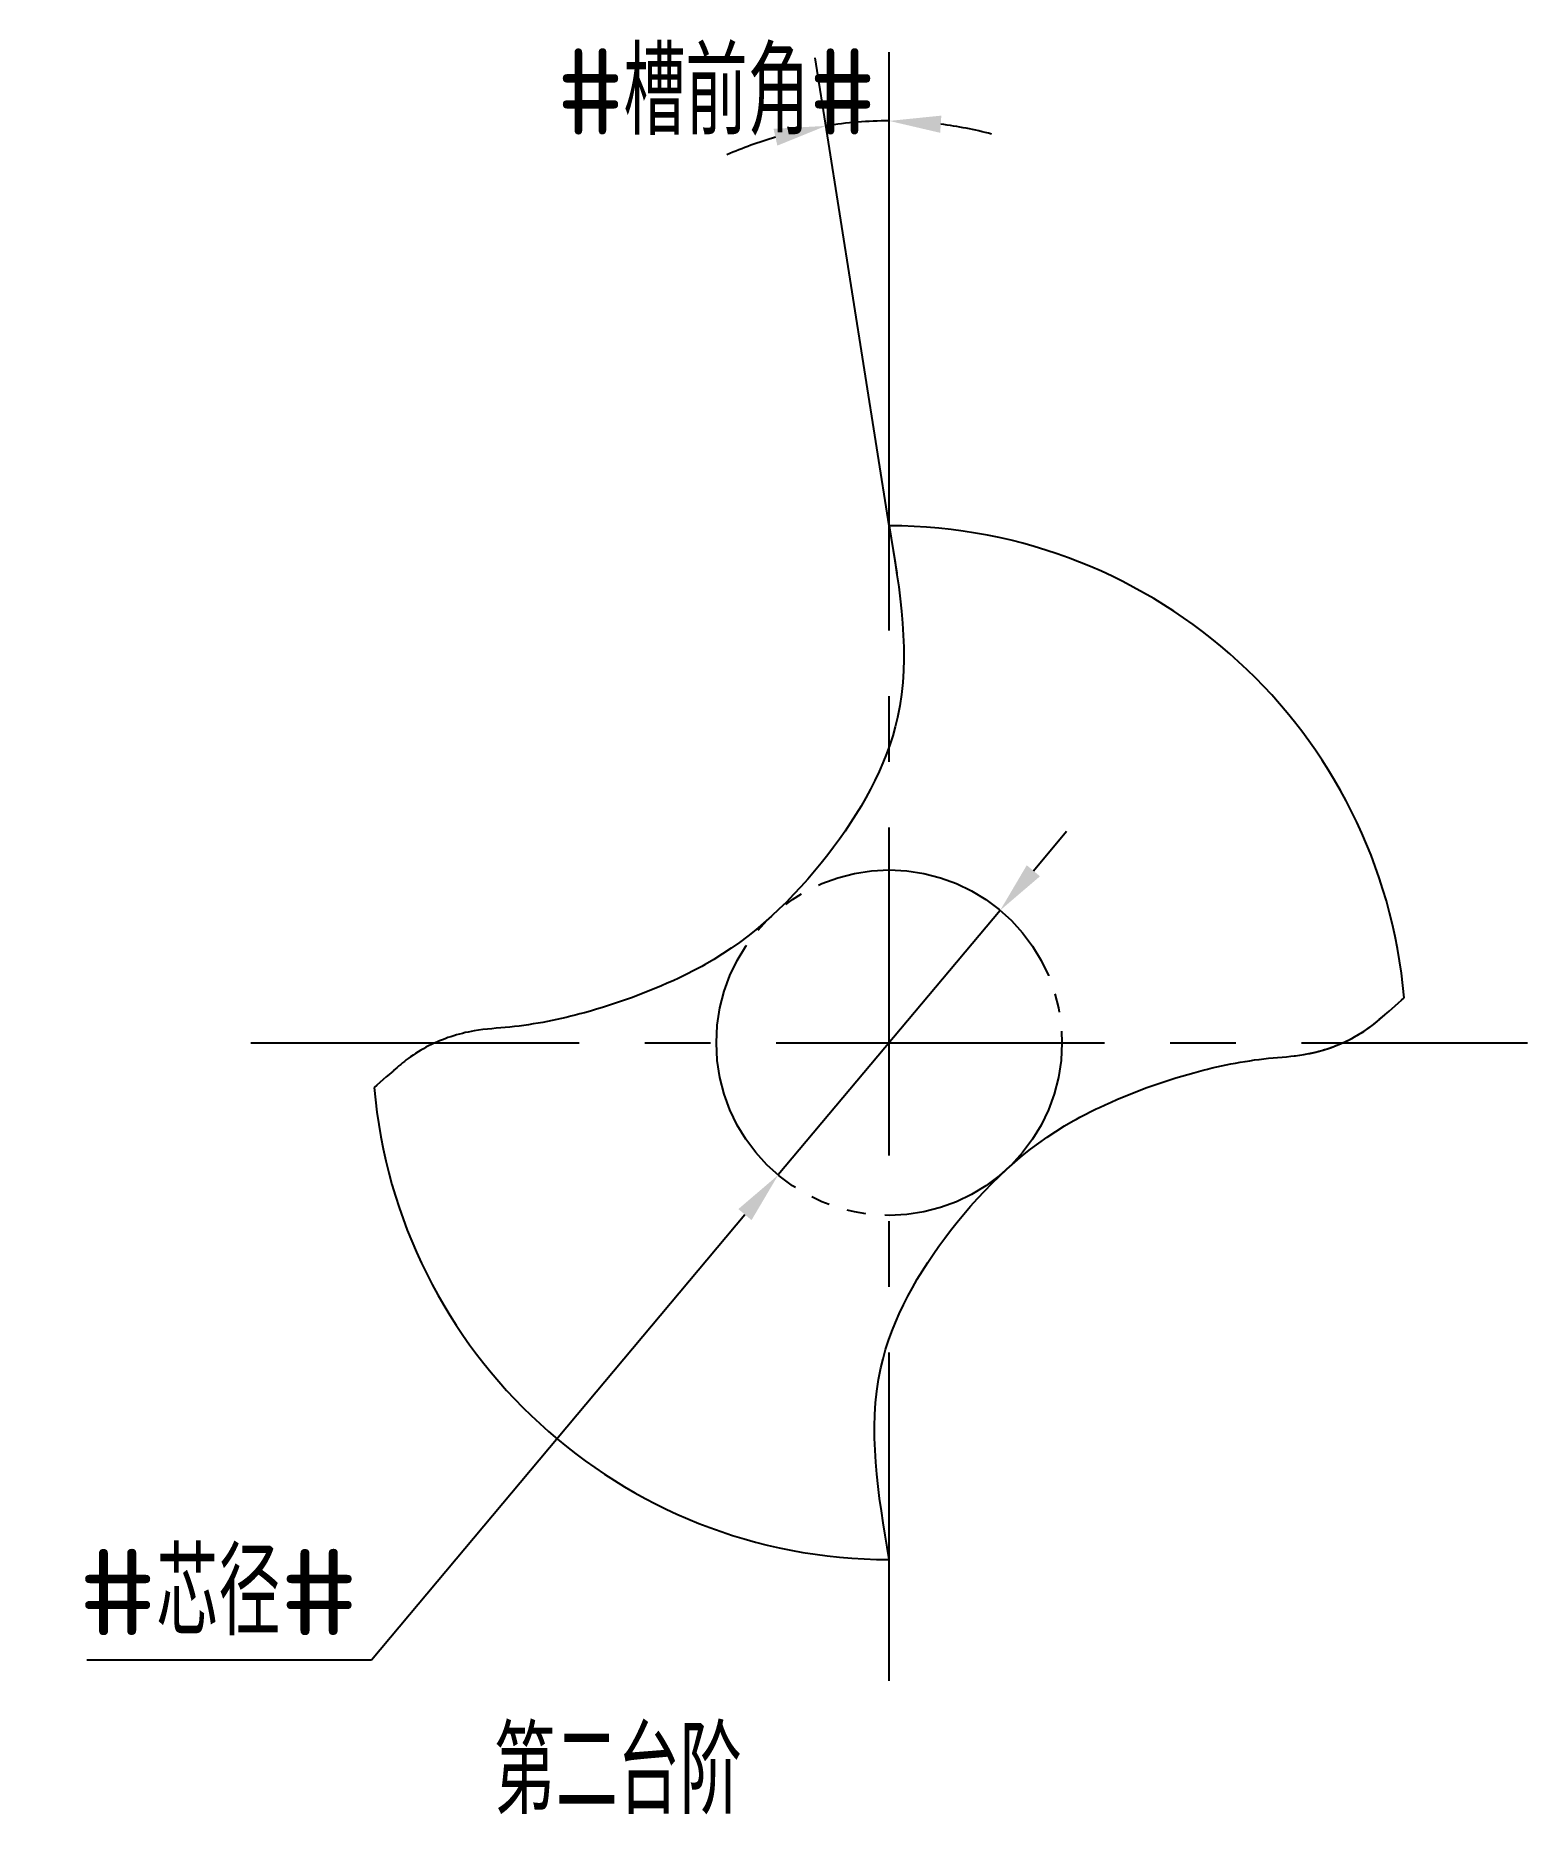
# Model space of a CAD drawing. Header units: millimetres. Extents: x 2238.3 to 2281.6, y 2493.6 to 2545.2.
import ezdxf

# ---------------------------------------------------------------- set-up
doc = ezdxf.new("R2010")
doc.units = ezdxf.units.MM
for name, pattern in [('ACAD_ISO04W100', [30, 24, -3, 0, -3]), ('CENTER', [50.8, 31.75, -6.35, 6.35, -6.35]), ('JIS_09_08', [10.75, 8, -0.55, 0.55, -0.55, 0.55, -0.55])]:
    doc.linetypes.add(name, pattern=pattern)
for name, color, linetype in [('中心线', 2, 'ACAD_ISO04W100'), ('标注', 7, 'Continuous'), ('虚线轮廓', 1, 'Continuous'), ('轮廓', 4, 'Continuous')]:
    doc.layers.add(name, color=color, linetype=linetype)
doc.styles.add('CFST0', font='gbenor.shx', dxfattribs={"bigfont": 'gbcbig.shx'})
doc.dimstyles.new('TYToolDesignC1-1', dxfattribs={"dimtxt": 2.5, "dimasz": 1.5, "dimexe": 2, "dimexo": 0, "dimtad": 1, "dimtoh": 1, "dimdec": 3, "dimdsep": 46, "dimtxsty": 'CFST0', "dimcen": 2.502, "dimclrd": 3, "dimclre": 3, "dimclrt": 3, "dimazin": 2, "dimtfac": 1, "dimtdec": 3, "dimtmove": 0, "dimatfit": 3, "dimfxl": 1, "dimarcsym": 0})

# ---------------------------------------------------------------- blocks, each defined once
blk = doc.blocks.new('*D1')
at = {"layer": 'Defpoints', "color": 0, "transparency": 16777216}
for p in [(2266.324, 2519.821), (2259.884, 2512.141)]:
    blk.add_point(p, dxfattribs=at)
at = {"layer": '标注', "color": 3, "lineweight": -2, "transparency": 16777216}
for p, q in [((2267.288, 2520.97), (2268.251, 2522.119)), ((2266.324, 2519.821), (2259.884, 2512.141)), ((2248.086, 2498.072), (2258.92, 2510.991)), ((2239.822, 2498.072), (2248.086, 2498.072))]:
    blk.add_line(p, q, dxfattribs=at)
at = {"layer": '标注', "color": 3, "transparency": 16777216}
for points in [[(2267.096, 2521.131), (2267.479, 2520.809), (2266.324, 2519.821)], [(2258.728, 2511.152), (2259.111, 2510.831), (2259.884, 2512.141)]]:
    blk.add_solid(points, dxfattribs=at)
at = {"layer": '标注', "color": 3, "transparency": 16777216, "insert": (2243.642, 2500.03), "char_height": 2.5, "attachment_point": 5, "style": 'CFST0'}
blk.add_mtext('{\\fISOCPEUR|b0|i0|c0|p34;#}芯径{\\fISOCPEUR|b0|i0|c0|p34;#}', dxfattribs=at)
blk = doc.blocks.new('*D3')
at = {"layer": 'Defpoints', "color": 0, "transparency": 16777216}
for p in [(2262.489, 2542.716), (2263.104, 2530.981), (2263.104, 2530.981), (2263.104, 2530.041), (2263.384, 2529.211)]:
    blk.add_point(p, dxfattribs=at)
at = {"layer": '标注', "color": 3, "lineweight": -2, "transparency": 16777216}
for q in [(2263.104, 2544.732), (2260.955, 2544.563)]:
    blk.add_line((2263.104, 2530.981), q, dxfattribs=at)
for start, end in [(90, 98.9892), (75.3632, 82.6816), (106.3077, 113.6261)]:
    blk.add_arc((2263.104, 2530.981), 11.751, start, end, dxfattribs=at)
at = {"layer": '标注', "color": 3, "transparency": 16777216}
for points in [[(2259.749, 2542.503), (2259.859, 2542.015), (2261.268, 2542.588)], [(2264.585, 2542.387), (2264.617, 2542.886), (2263.104, 2542.732)]]:
    blk.add_solid(points, dxfattribs=at)
at = {"layer": '标注', "color": 3, "transparency": 16777216, "insert": (2258.094, 2543.568), "char_height": 2.5, "attachment_point": 5, "style": 'CFST0'}
blk.add_mtext('#槽前角#', dxfattribs=at)

msp = doc.modelspace()

# ---------------------------------------------------------------- linework, layer by layer
at = {"layer": '中心线', "linetype": 'CENTER', "ltscale": 0.3}
for p, q in [((2263.1037, 2497.4626), (2263.1037, 2534.4987)), ((2244.5857, 2515.9806), (2281.6218, 2515.9806))]:
    msp.add_line(p, q, dxfattribs=at)
at = {"layer": '虚线轮廓', "color": 7, "linetype": 'JIS_09_08'}
msp.add_circle((2263.1037, 2515.9806), 5.0128, dxfattribs=at)
at = {"layer": '轮廓'}
for q in [(2263.1946, 2530.4358), (2263.325, 2529.6035)]:
    msp.add_line((2263.1037, 2530.9806), q, dxfattribs=at)
for centre, radius, start, end in [((2263.1037, 2515.9806), 15, 4.96684, 90), ((2274.4112, 2520.0781), 4.5, 274.46406, 313.01548), ((2263.1037, 2515.9806), 15, 184.96684, 270)]:
    msp.add_arc(centre, radius, start, end, dxfattribs=at)
for points in [[(2263.1037, 2530.9806), (2263.4214, 2529.0885), (2263.9945, 2525.6757), (2261.4262, 2521.1899), (2258.9351, 2518.8254), (2256.3884, 2517.5418), (2254.5079, 2516.8516), (2252.4866, 2516.4377), (2250.939, 2516.356), (2249.932, 2516.0228), (2249.1782, 2515.5654), (2248.8644, 2515.2931), (2248.7264, 2515.1734), (2248.7264, 2515.1734), (2248.3488, 2514.8457), (2248.16, 2514.6819)], [(2263.1037, 2500.9806), (2262.786, 2502.8728), (2262.2129, 2506.2856), (2264.7812, 2510.7713), (2267.2723, 2513.1358), (2269.819, 2514.4195), (2271.6995, 2515.1096), (2273.7209, 2515.5235), (2275.2684, 2515.6053), (2276.2754, 2515.9384), (2277.0292, 2516.3958), (2277.343, 2516.6681), (2277.4811, 2516.7879), (2277.4811, 2516.7879), (2277.8586, 2517.1155), (2278.0474, 2517.2793)]]:
    msp.add_open_spline(points, degree=3, knots=[0, 0, 0, 0, 5.5672741, 10.0414241, 14.8146018, 15.6728768, 18.5841, 20.7962722, 21.8344455, 23.2227197, 23.9200454, 24.4675297, 24.4675297, 24.4675297, 25.2173435, 25.2173435, 25.2173435, 25.2173435], dxfattribs=at)

# ---------------------------------------------------------------- texts
at = {"insert": (2251.6282, 2496.0956), "char_height": 2.5, "width": 8.529919, "attachment_point": 1, "style": 'CFST0'}
msp.add_mtext('{\\C3;第二台阶}', dxfattribs=at)

# ---------------------------------------------------------------- dimensions: what is measured, and where the dimension line sits
at = {"layer": '标注'}
dim = msp.add_angular_dim_2l(base=(2262.4894, 2542.716), line1=((2263.1037, 2530.9806), (2263.1037, 2530.0406)), line2=((2263.1037, 2530.9806), (2263.3837, 2529.2106)), text='#槽前角#', dimstyle='TYToolDesignC1-1', dxfattribs=at)
dim.commit()
dim.dimension.update_dxf_attribs({"geometry": '*D3', "text_midpoint": (2258.0937, 2541.6106), "dimtype": 162})
dim = msp.add_diameter_dim_2p(p1=(2266.3237, 2519.8206), p2=(2259.8837, 2512.1406), text='{\\fISOCPEUR|b0|i0|c0|p34;#}芯径{\\fISOCPEUR|b0|i0|c0|p34;#}', dimstyle='TYToolDesignC1-1', dxfattribs=at)
dim.commit()
dim.dimension.update_dxf_attribs({"geometry": '*D1', "text_midpoint": (2243.6416, 2498.0719), "dimtype": 163})

doc.saveas('drawing.dxf')
